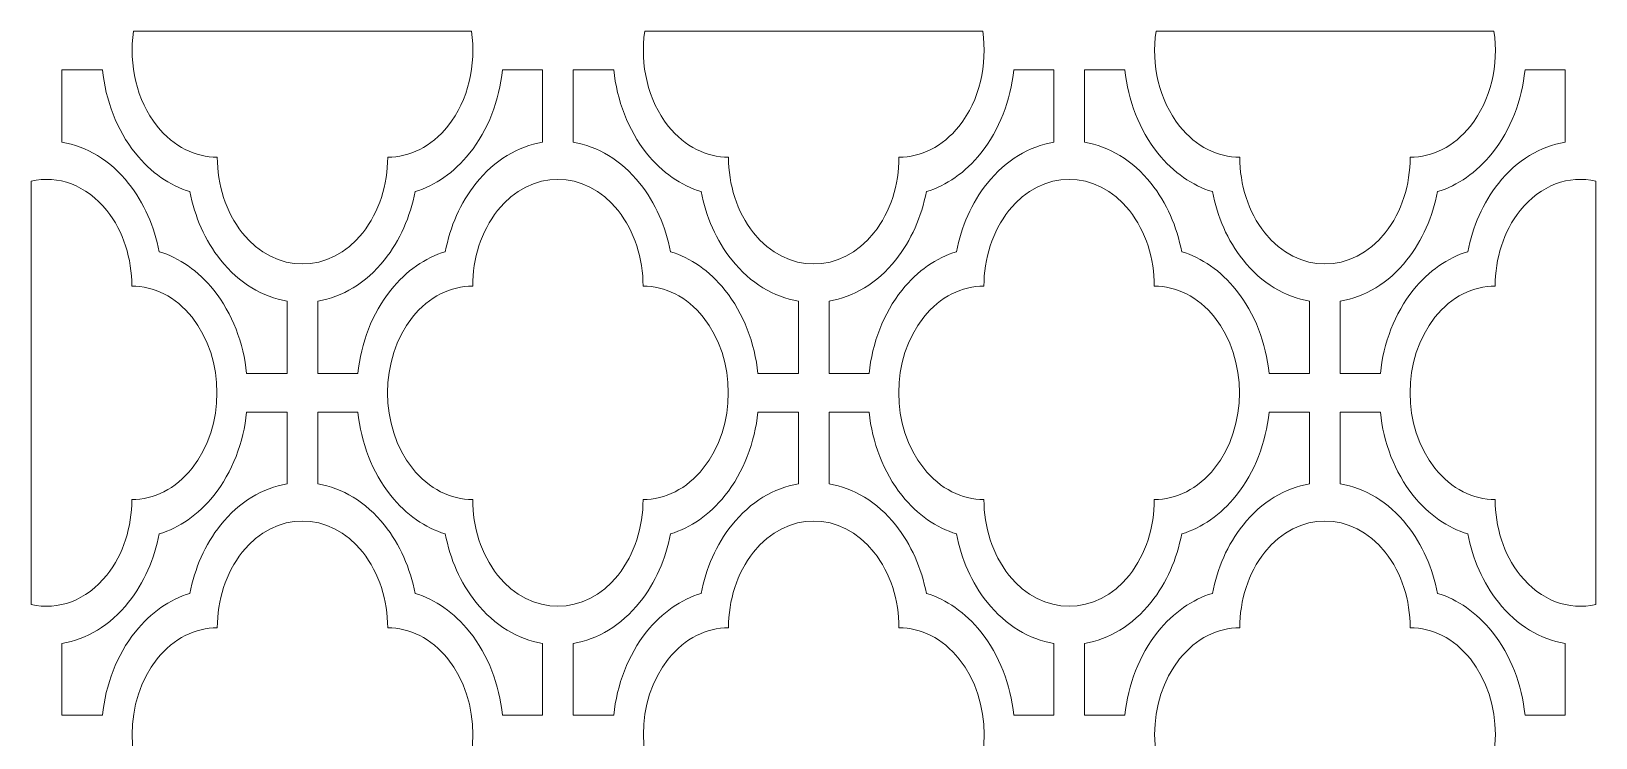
# Model space of a CAD drawing. Header units: centimetres. Extents: x -88 to 88, y -108 to 108.
# Drawn here: x 6.4 to 88.4, y 71.5 to 108.5 of the extents above; entities that cross this region are included whole.
import ezdxf

# ---------------------------------------------------------------- set-up
doc = ezdxf.new("R2010")
doc.units = ezdxf.units.CM
doc.header["$MEASUREMENT"] = 0
doc.layers.add('layer 1', color=7, linetype='Continuous')

msp = doc.modelspace()

# ---------------------------------------------------------------- linework, layer by layer
at = {"layer": 'layer 1', "color": 242, "lineweight": 9}
for points, knots in [([(11.77093, 108.49999), (11.77093, 108.49999), (29.48601, 108.49999), (29.48601, 108.49999), (29.48601, 108.49999), (29.73971, 106.75468), (29.3279, 104.8873), (28.25063, 103.53824), (28.25063, 103.53824), (27.37919, 102.44695), (26.23692, 101.90099), (25.09448, 101.90038), (25.09448, 101.90038), (25.09398, 100.46972), (24.65802, 99.03925), (23.78657, 97.94796), (23.78657, 97.94796), (22.04269, 95.76411), (19.21424, 95.76412), (17.47037, 97.94796), (17.47037, 97.94796), (16.59893, 99.03925), (16.16295, 100.4697), (16.16246, 101.90038), (16.16246, 101.90038), (15.02002, 101.90099), (13.87774, 102.44695), (13.0063, 103.53824), (13.0063, 103.53824), (11.92903, 104.8873), (11.51724, 106.75468), (11.77093, 108.49999)], [0, 0, 0, 0, 0.11111111, 0.11111111, 0.11111111, 0.11111111, 0.22222222, 0.22222222, 0.22222222, 0.22222222, 0.33333333, 0.33333333, 0.33333333, 0.33333333, 0.44444444, 0.44444444, 0.44444444, 0.44444444, 0.55555556, 0.55555556, 0.55555556, 0.55555556, 0.66666667, 0.66666667, 0.66666667, 0.66666667, 0.77777778, 0.77777778, 0.77777778, 0.77777778, 1, 1, 1, 1]), ([(38.56829, 108.49999), (38.56829, 108.49999), (56.28344, 108.49999), (56.28344, 108.49999), (56.28344, 108.49999), (56.53705, 106.75476), (56.12525, 104.88751), (55.04803, 103.53852), (55.04803, 103.53852), (54.17665, 102.4473), (53.03446, 101.90134), (51.8921, 101.90066), (51.8921, 101.90066), (51.89161, 100.46992), (51.45561, 99.03938), (50.58412, 97.94802), (50.58412, 97.94802), (48.84016, 95.76407), (46.01157, 95.7641), (44.2676, 97.94803), (44.2676, 97.94803), (43.39612, 99.03938), (42.96012, 100.4699), (42.95964, 101.90064), (42.95964, 101.90064), (41.81728, 101.90132), (40.67508, 102.4473), (39.8037, 103.53852), (39.8037, 103.53852), (38.72648, 104.88751), (38.31468, 106.75476), (38.56829, 108.49999)], [0, 0, 0, 0, 0.11111111, 0.11111111, 0.11111111, 0.11111111, 0.22222222, 0.22222222, 0.22222222, 0.22222222, 0.33333333, 0.33333333, 0.33333333, 0.33333333, 0.44444444, 0.44444444, 0.44444444, 0.44444444, 0.55555556, 0.55555556, 0.55555556, 0.55555556, 0.66666667, 0.66666667, 0.66666667, 0.66666667, 0.77777778, 0.77777778, 0.77777778, 0.77777778, 1, 1, 1, 1]), ([(83.08081, 108.49999), (83.08081, 108.49999), (65.36573, 108.49999), (65.36573, 108.49999), (65.36573, 108.49999), (65.11204, 106.75468), (65.52383, 104.8873), (66.6011, 103.53824), (66.6011, 103.53824), (67.47253, 102.44695), (68.61482, 101.90099), (69.75725, 101.90038), (69.75725, 101.90038), (69.75774, 100.4697), (70.19373, 99.03925), (71.06516, 97.94796), (71.06516, 97.94796), (72.80904, 95.76412), (75.63748, 95.76411), (77.38137, 97.94796), (77.38137, 97.94796), (78.25281, 99.03925), (78.68878, 100.46972), (78.68927, 101.90038), (78.68927, 101.90038), (79.83172, 101.90099), (80.97399, 102.44695), (81.84542, 103.53824), (81.84542, 103.53824), (82.9227, 104.8873), (83.3345, 106.75468), (83.08081, 108.49999)], [0, 0, 0, 0, 0.11111111, 0.11111111, 0.11111111, 0.11111111, 0.22222222, 0.22222222, 0.22222222, 0.22222222, 0.33333333, 0.33333333, 0.33333333, 0.33333333, 0.44444444, 0.44444444, 0.44444444, 0.44444444, 0.55555556, 0.55555556, 0.55555556, 0.55555556, 0.66666667, 0.66666667, 0.66666667, 0.66666667, 0.77777778, 0.77777778, 0.77777778, 0.77777778, 1, 1, 1, 1]), ([(19.82454, 90.56878), (19.82454, 90.56878), (17.70229, 90.56872), (17.70229, 90.56872), (17.70229, 90.56872), (17.53279, 92.16781), (16.95753, 93.7123), (15.97655, 94.94077), (15.97655, 94.94077), (15.15917, 95.96437), (14.16658, 96.63523), (13.11953, 96.95332), (13.11953, 96.95332), (12.86554, 98.26448), (12.32987, 99.50748), (11.51249, 100.53107), (11.51249, 100.53107), (10.5315, 101.75955), (9.29814, 102.47994), (8.02117, 102.6922), (8.02117, 102.6922), (8.02117, 102.6922), (8.02118, 106.48652), (8.02118, 106.48652), (8.02118, 106.48652), (8.02118, 106.48652), (10.1434, 106.48655), (10.1434, 106.48655), (10.1434, 106.48655), (10.31287, 104.88736), (10.88814, 103.34278), (11.86917, 102.11424), (11.86917, 102.11424), (12.68655, 101.09065), (13.67914, 100.41983), (14.72616, 100.10175), (14.72616, 100.10175), (14.98015, 98.79055), (15.51585, 97.54754), (16.33324, 96.52394), (16.33324, 96.52394), (17.31423, 95.29546), (18.5476, 94.57509), (19.82454, 94.36283), (19.82454, 94.36283), (19.82454, 94.36283), (19.82454, 90.56878), (19.82454, 90.56878)], [0, 0, 0, 0, 0.07692308, 0.07692308, 0.07692308, 0.07692308, 0.15384615, 0.15384615, 0.15384615, 0.15384615, 0.23076923, 0.23076923, 0.23076923, 0.23076923, 0.30769231, 0.30769231, 0.30769231, 0.30769231, 0.38461538, 0.38461538, 0.38461538, 0.38461538, 0.46153846, 0.46153846, 0.46153846, 0.46153846, 0.53846154, 0.53846154, 0.53846154, 0.53846154, 0.61538462, 0.61538462, 0.61538462, 0.61538462, 0.69230769, 0.69230769, 0.69230769, 0.69230769, 0.76923077, 0.76923077, 0.76923077, 0.76923077, 0.84615385, 0.84615385, 0.84615385, 0.84615385, 1, 1, 1, 1]), ([(21.43239, 90.56878), (21.43239, 90.56878), (23.52961, 90.56877), (23.52961, 90.56877), (23.52961, 90.56877), (23.69909, 92.16794), (24.27435, 93.71253), (25.25537, 94.94105), (25.25537, 94.94105), (26.07275, 95.96464), (27.06534, 96.63547), (28.11237, 96.95354), (28.11237, 96.95354), (28.36637, 98.26472), (28.90206, 99.50776), (29.71943, 100.53134), (29.71943, 100.53134), (30.70042, 101.75983), (31.93377, 102.48023), (33.21074, 102.69248), (33.21074, 102.69248), (33.21074, 102.69248), (33.21285, 106.48651), (33.21285, 106.48651), (33.21285, 106.48651), (33.21285, 106.48651), (31.11351, 106.48651), (31.11351, 106.48651), (31.11351, 106.48651), (30.94403, 104.88733), (30.36877, 103.34274), (29.38776, 102.11423), (29.38776, 102.11423), (28.57037, 101.09064), (27.57778, 100.41981), (26.53075, 100.10174), (26.53075, 100.10174), (26.27676, 98.79055), (25.74106, 97.54752), (24.9237, 96.52394), (24.9237, 96.52394), (23.94271, 95.29545), (22.70935, 94.57504), (21.43239, 94.3628), (21.43239, 94.3628), (21.43239, 94.3628), (21.43239, 90.56878), (21.43239, 90.56878)], [0, 0, 0, 0, 0.07692308, 0.07692308, 0.07692308, 0.07692308, 0.15384615, 0.15384615, 0.15384615, 0.15384615, 0.23076923, 0.23076923, 0.23076923, 0.23076923, 0.30769231, 0.30769231, 0.30769231, 0.30769231, 0.38461538, 0.38461538, 0.38461538, 0.38461538, 0.46153846, 0.46153846, 0.46153846, 0.46153846, 0.53846154, 0.53846154, 0.53846154, 0.53846154, 0.61538462, 0.61538462, 0.61538462, 0.61538462, 0.69230769, 0.69230769, 0.69230769, 0.69230769, 0.76923077, 0.76923077, 0.76923077, 0.76923077, 0.84615385, 0.84615385, 0.84615385, 0.84615385, 1, 1, 1, 1]), ([(46.62194, 90.56878), (46.62194, 90.56878), (44.49972, 90.56872), (44.49972, 90.56872), (44.49972, 90.56872), (44.33025, 92.16791), (43.75499, 93.7125), (42.77395, 94.94104), (42.77395, 94.94104), (41.95658, 95.96463), (40.96398, 96.63544), (39.91696, 96.95353), (39.91696, 96.95353), (39.66297, 98.26472), (39.12727, 99.50774), (38.30989, 100.53134), (38.30989, 100.53134), (37.3289, 101.75982), (36.09552, 102.48019), (34.81858, 102.69244), (34.81858, 102.69244), (34.81858, 102.69244), (34.81857, 106.48653), (34.81857, 106.48653), (34.81857, 106.48653), (34.81857, 106.48653), (36.94084, 106.48655), (36.94084, 106.48655), (36.94084, 106.48655), (37.11034, 104.88747), (37.68559, 103.34298), (38.66657, 102.1145), (38.66657, 102.1145), (39.48395, 101.0909), (40.47655, 100.42005), (41.52359, 100.10196), (41.52359, 100.10196), (41.77759, 98.7908), (42.31326, 97.5478), (43.13063, 96.52421), (43.13063, 96.52421), (44.11162, 95.29573), (45.34498, 94.57533), (46.62195, 94.36308), (46.62195, 94.36308), (46.62195, 94.36308), (46.62194, 91.57957), (46.62194, 91.57957), (46.62194, 91.57957), (46.62194, 91.57957), (46.62194, 90.56878), (46.62194, 90.56878)], [0, 0, 0, 0, 0.07142857, 0.07142857, 0.07142857, 0.07142857, 0.14285714, 0.14285714, 0.14285714, 0.14285714, 0.21428571, 0.21428571, 0.21428571, 0.21428571, 0.28571429, 0.28571429, 0.28571429, 0.28571429, 0.35714286, 0.35714286, 0.35714286, 0.35714286, 0.42857143, 0.42857143, 0.42857143, 0.42857143, 0.5, 0.5, 0.5, 0.5, 0.57142857, 0.57142857, 0.57142857, 0.57142857, 0.64285714, 0.64285714, 0.64285714, 0.64285714, 0.71428571, 0.71428571, 0.71428571, 0.71428571, 0.78571429, 0.78571429, 0.78571429, 0.78571429, 0.85714286, 0.85714286, 0.85714286, 0.85714286, 1, 1, 1, 1]), ([(60.00814, 106.4865), (60.00814, 106.4865), (60.00813, 106.4865), (60.00813, 106.4865), (60.00813, 106.4865), (60.00813, 106.4865), (57.91093, 106.4865), (57.91093, 106.4865), (57.91093, 106.4865), (57.74141, 104.88742), (57.16612, 103.34295), (56.18516, 102.1145), (56.18516, 102.1145), (55.36779, 101.09093), (54.3752, 100.42005), (53.32817, 100.10197), (53.32817, 100.10197), (53.07417, 98.7908), (52.53846, 97.54779), (51.72109, 96.52421), (51.72109, 96.52421), (50.74009, 95.2957), (49.50672, 94.57531), (48.22974, 94.36307), (48.22974, 94.36307), (48.22974, 94.36307), (48.22978, 91.59986), (48.22978, 91.59986), (48.22978, 91.59986), (48.22978, 91.59986), (48.22978, 91.59044), (48.22978, 91.59044), (48.22978, 91.59044), (48.22978, 91.59044), (48.22979, 90.56878), (48.22979, 90.56878), (48.22979, 90.56878), (48.22979, 90.56878), (50.32699, 90.56878), (50.32699, 90.56878), (50.32699, 90.56878), (50.49651, 92.16786), (51.0718, 93.71232), (52.05276, 94.94077), (52.05276, 94.94077), (52.87013, 95.96435), (53.86272, 96.63523), (54.90975, 96.95331), (54.90975, 96.95331), (55.16375, 98.26448), (55.69946, 99.50749), (56.51683, 100.53107), (56.51683, 100.53107), (57.49783, 101.75957), (58.7312, 102.47996), (60.00818, 102.69221), (60.00818, 102.69221), (60.00818, 102.69221), (60.00814, 105.46338), (60.00814, 105.46338), (60.00814, 105.46338), (60.00814, 105.46338), (60.00814, 106.47523), (60.00814, 106.47523), (60.00814, 106.47523), (60.00814, 106.47523), (60.00814, 106.4865), (60.00814, 106.4865), (60.00814, 106.4865), (60.00814, 106.4865), (60.00813, 106.4865), (60.00813, 106.4865)], [0, 0, 0, 0, 0.05263158, 0.05263158, 0.05263158, 0.05263158, 0.10526316, 0.10526316, 0.10526316, 0.10526316, 0.15789474, 0.15789474, 0.15789474, 0.15789474, 0.21052632, 0.21052632, 0.21052632, 0.21052632, 0.26315789, 0.26315789, 0.26315789, 0.26315789, 0.31578947, 0.31578947, 0.31578947, 0.31578947, 0.36842105, 0.36842105, 0.36842105, 0.36842105, 0.42105263, 0.42105263, 0.42105263, 0.42105263, 0.47368421, 0.47368421, 0.47368421, 0.47368421, 0.52631579, 0.52631579, 0.52631579, 0.52631579, 0.57894737, 0.57894737, 0.57894737, 0.57894737, 0.63157895, 0.63157895, 0.63157895, 0.63157895, 0.68421053, 0.68421053, 0.68421053, 0.68421053, 0.73684211, 0.73684211, 0.73684211, 0.73684211, 0.78947368, 0.78947368, 0.78947368, 0.78947368, 0.84210526, 0.84210526, 0.84210526, 0.84210526, 0.89473684, 0.89473684, 0.89473684, 0.89473684, 1, 1, 1, 1]), ([(73.41934, 90.56877), (73.41934, 90.56877), (71.29708, 90.56872), (71.29708, 90.56872), (71.29708, 90.56872), (71.12758, 92.16781), (70.55233, 93.7123), (69.57135, 94.94077), (69.57135, 94.94077), (68.75397, 95.96437), (67.76137, 96.63523), (66.71433, 96.95332), (66.71433, 96.95332), (66.46033, 98.26448), (65.92466, 99.50748), (65.10729, 100.53107), (65.10729, 100.53107), (64.1263, 101.75955), (62.89294, 102.47994), (61.61597, 102.6922), (61.61597, 102.6922), (61.61597, 102.6922), (61.61598, 105.50591), (61.61598, 105.50591), (61.61598, 105.50591), (61.61598, 105.50591), (61.61598, 106.48652), (61.61598, 106.48652), (61.61598, 106.48652), (61.61598, 106.48652), (63.7382, 106.48655), (63.7382, 106.48655), (63.7382, 106.48655), (63.90767, 104.88736), (64.48293, 103.34278), (65.46397, 102.11424), (65.46397, 102.11424), (66.28134, 101.09065), (67.27394, 100.41983), (68.32096, 100.10175), (68.32096, 100.10175), (68.57495, 98.79055), (69.11065, 97.54754), (69.92803, 96.52394), (69.92803, 96.52394), (70.90902, 95.29546), (72.1424, 94.57509), (73.41934, 94.36283), (73.41934, 94.36283), (73.41934, 94.36283), (73.41934, 91.57033), (73.41934, 91.57033), (73.41934, 91.57033), (73.41934, 91.57033), (73.41934, 90.56877), (73.41934, 90.56877)], [0, 0, 0, 0, 0.06666667, 0.06666667, 0.06666667, 0.06666667, 0.13333333, 0.13333333, 0.13333333, 0.13333333, 0.2, 0.2, 0.2, 0.2, 0.26666667, 0.26666667, 0.26666667, 0.26666667, 0.33333333, 0.33333333, 0.33333333, 0.33333333, 0.4, 0.4, 0.4, 0.4, 0.46666667, 0.46666667, 0.46666667, 0.46666667, 0.53333333, 0.53333333, 0.53333333, 0.53333333, 0.6, 0.6, 0.6, 0.6, 0.66666667, 0.66666667, 0.66666667, 0.66666667, 0.73333333, 0.73333333, 0.73333333, 0.73333333, 0.8, 0.8, 0.8, 0.8, 0.86666667, 0.86666667, 0.86666667, 0.86666667, 1, 1, 1, 1]), ([(75.02718, 90.56877), (75.02718, 90.56877), (77.12441, 90.56877), (77.12441, 90.56877), (77.12441, 90.56877), (77.29389, 92.16794), (77.86915, 93.71253), (78.85016, 94.94105), (78.85016, 94.94105), (79.66755, 95.96464), (80.66014, 96.63547), (81.70717, 96.95354), (81.70717, 96.95354), (81.96116, 98.26472), (82.49686, 99.50776), (83.31422, 100.53134), (83.31422, 100.53134), (84.29521, 101.75983), (85.52857, 102.48023), (86.80553, 102.69248), (86.80553, 102.69248), (86.80553, 102.69248), (86.80553, 105.45363), (86.80553, 105.45363), (86.80553, 105.45363), (86.80553, 105.45363), (86.80552, 106.48651), (86.80552, 106.48651), (86.80552, 106.48651), (86.80552, 106.48651), (84.70831, 106.48651), (84.70831, 106.48651), (84.70831, 106.48651), (84.53883, 104.88733), (83.96357, 103.34274), (82.98255, 102.11423), (82.98255, 102.11423), (82.16517, 101.09064), (81.17258, 100.41981), (80.12555, 100.10174), (80.12555, 100.10174), (79.87155, 98.79055), (79.33586, 97.54752), (78.51849, 96.52394), (78.51849, 96.52394), (77.5375, 95.29545), (76.30415, 94.57504), (75.02718, 94.3628), (75.02718, 94.3628), (75.02718, 94.3628), (75.02718, 91.58071), (75.02718, 91.58071), (75.02718, 91.58071), (75.02718, 91.58071), (75.02718, 90.56877), (75.02718, 90.56877)], [0, 0, 0, 0, 0.06666667, 0.06666667, 0.06666667, 0.06666667, 0.13333333, 0.13333333, 0.13333333, 0.13333333, 0.2, 0.2, 0.2, 0.2, 0.26666667, 0.26666667, 0.26666667, 0.26666667, 0.33333333, 0.33333333, 0.33333333, 0.33333333, 0.4, 0.4, 0.4, 0.4, 0.46666667, 0.46666667, 0.46666667, 0.46666667, 0.53333333, 0.53333333, 0.53333333, 0.53333333, 0.6, 0.6, 0.6, 0.6, 0.66666667, 0.66666667, 0.66666667, 0.66666667, 0.73333333, 0.73333333, 0.73333333, 0.73333333, 0.8, 0.8, 0.8, 0.8, 0.86666667, 0.86666667, 0.86666667, 0.86666667, 1, 1, 1, 1]), ([(6.41334, 78.46969), (6.41334, 78.46969), (6.41334, 100.6544), (6.41334, 100.6544), (6.41334, 100.6544), (7.80705, 100.97204), (9.29823, 100.45631), (10.37552, 99.10724), (10.37552, 99.10724), (11.247, 98.0159), (11.683, 96.58537), (11.68349, 95.15464), (11.68349, 95.15464), (12.82585, 95.15395), (13.96804, 94.60798), (14.83942, 93.51676), (14.83942, 93.51676), (16.58331, 91.33292), (16.58331, 87.79089), (14.83942, 85.60704), (14.83942, 85.60704), (13.96799, 84.51575), (12.82572, 83.96978), (11.68327, 83.96918), (11.68327, 83.96918), (11.68278, 82.53852), (11.24681, 81.10805), (10.37537, 80.01675), (10.37537, 80.01675), (9.29812, 78.66773), (7.80701, 78.15205), (6.41334, 78.46969)], [0, 0, 0, 0, 0.11111111, 0.11111111, 0.11111111, 0.11111111, 0.22222222, 0.22222222, 0.22222222, 0.22222222, 0.33333333, 0.33333333, 0.33333333, 0.33333333, 0.44444444, 0.44444444, 0.44444444, 0.44444444, 0.55555556, 0.55555556, 0.55555556, 0.55555556, 0.66666667, 0.66666667, 0.66666667, 0.66666667, 0.77777778, 0.77777778, 0.77777778, 0.77777778, 1, 1, 1, 1]), ([(29.54865, 95.15489), (29.54914, 96.58555), (29.98511, 98.01602), (30.85655, 99.10732), (30.85655, 99.10732), (32.60044, 101.29117), (35.42888, 101.29116), (37.17276, 99.10732), (37.17276, 99.10732), (38.04419, 98.01602), (38.48018, 96.58558), (38.48067, 95.15489), (38.48067, 95.15489), (39.6231, 95.15429), (40.76539, 94.60832), (41.63682, 93.51704), (41.63682, 93.51704), (43.3807, 91.33319), (43.3807, 87.79115), (41.63682, 85.60732), (41.63682, 85.60732), (40.76544, 84.5161), (39.62326, 83.97014), (38.48089, 83.96946), (38.48089, 83.96946), (38.48041, 82.53872), (38.04441, 81.10817), (37.17292, 80.01682), (37.17292, 80.01682), (35.42895, 77.83287), (32.60036, 77.83289), (30.8564, 80.01683), (30.8564, 80.01683), (29.98492, 81.10817), (29.54892, 82.5387), (29.54843, 83.96944), (29.54843, 83.96944), (28.40607, 83.97012), (27.26388, 84.5161), (26.3925, 85.60732), (26.3925, 85.60732), (24.64861, 87.79115), (24.64861, 91.33319), (26.3925, 93.51704), (26.3925, 93.51704), (27.26393, 94.60832), (28.4062, 95.15429), (29.54865, 95.15489)], [0, 0, 0, 0, 0.07692308, 0.07692308, 0.07692308, 0.07692308, 0.15384615, 0.15384615, 0.15384615, 0.15384615, 0.23076923, 0.23076923, 0.23076923, 0.23076923, 0.30769231, 0.30769231, 0.30769231, 0.30769231, 0.38461538, 0.38461538, 0.38461538, 0.38461538, 0.46153846, 0.46153846, 0.46153846, 0.46153846, 0.53846154, 0.53846154, 0.53846154, 0.53846154, 0.61538462, 0.61538462, 0.61538462, 0.61538462, 0.69230769, 0.69230769, 0.69230769, 0.69230769, 0.76923077, 0.76923077, 0.76923077, 0.76923077, 0.84615385, 0.84615385, 0.84615385, 0.84615385, 1, 1, 1, 1]), ([(65.27807, 83.96918), (65.27758, 82.53852), (64.84161, 81.10805), (63.97017, 80.01675), (63.97017, 80.01675), (62.22628, 77.83291), (59.39783, 77.83292), (57.65396, 80.01675), (57.65396, 80.01675), (56.78252, 81.10805), (56.34654, 82.5385), (56.34605, 83.96918), (56.34605, 83.96918), (55.20361, 83.96978), (54.06133, 84.51575), (53.18989, 85.60704), (53.18989, 85.60704), (51.44602, 87.79089), (51.44602, 91.33292), (53.18989, 93.51676), (53.18989, 93.51676), (54.06127, 94.60798), (55.20346, 95.15393), (56.34582, 95.15461), (56.34582, 95.15461), (56.34631, 96.58535), (56.78231, 98.0159), (57.6538, 99.10725), (57.6538, 99.10725), (59.39776, 101.2912), (62.22635, 101.29118), (63.97032, 99.10724), (63.97032, 99.10724), (64.8418, 98.0159), (65.2778, 96.58537), (65.27828, 95.15464), (65.27828, 95.15464), (66.42064, 95.15395), (67.56284, 94.60798), (68.43422, 93.51676), (68.43422, 93.51676), (70.1781, 91.33292), (70.1781, 87.79089), (68.43422, 85.60704), (68.43422, 85.60704), (67.56279, 84.51575), (66.42051, 83.96978), (65.27807, 83.96918)], [0, 0, 0, 0, 0.07692308, 0.07692308, 0.07692308, 0.07692308, 0.15384615, 0.15384615, 0.15384615, 0.15384615, 0.23076923, 0.23076923, 0.23076923, 0.23076923, 0.30769231, 0.30769231, 0.30769231, 0.30769231, 0.38461538, 0.38461538, 0.38461538, 0.38461538, 0.46153846, 0.46153846, 0.46153846, 0.46153846, 0.53846154, 0.53846154, 0.53846154, 0.53846154, 0.61538462, 0.61538462, 0.61538462, 0.61538462, 0.69230769, 0.69230769, 0.69230769, 0.69230769, 0.76923077, 0.76923077, 0.76923077, 0.76923077, 0.84615385, 0.84615385, 0.84615385, 0.84615385, 1, 1, 1, 1]), ([(88.41334, 78.46967), (88.41334, 78.46967), (88.41334, 100.6544), (88.41334, 100.6544), (88.41334, 100.6544), (87.01969, 100.97203), (85.52858, 100.45633), (84.45135, 99.10732), (84.45135, 99.10732), (83.5799, 98.01602), (83.14394, 96.58555), (83.14344, 95.15489), (83.14344, 95.15489), (82.001, 95.15429), (80.85873, 94.60832), (79.98729, 93.51704), (79.98729, 93.51704), (78.24341, 91.33319), (78.24341, 87.79115), (79.98729, 85.60732), (79.98729, 85.60732), (80.85867, 84.5161), (82.00087, 83.97012), (83.14323, 83.96944), (83.14323, 83.96944), (83.14371, 82.5387), (83.57972, 81.10817), (84.45119, 80.01683), (84.45119, 80.01683), (85.52847, 78.66777), (87.01962, 78.15205), (88.41334, 78.46967)], [0, 0, 0, 0, 0.11111111, 0.11111111, 0.11111111, 0.11111111, 0.22222222, 0.22222222, 0.22222222, 0.22222222, 0.33333333, 0.33333333, 0.33333333, 0.33333333, 0.44444444, 0.44444444, 0.44444444, 0.44444444, 0.55555556, 0.55555556, 0.55555556, 0.55555556, 0.66666667, 0.66666667, 0.66666667, 0.66666667, 0.77777778, 0.77777778, 0.77777778, 0.77777778, 1, 1, 1, 1]), ([(8.02118, 72.66889), (8.02118, 72.66889), (10.14342, 72.66889), (10.14342, 72.66889), (10.14342, 72.66889), (10.3129, 74.26806), (10.88816, 75.81265), (11.86917, 77.04117), (11.86917, 77.04117), (12.68656, 78.06476), (13.67915, 78.73558), (14.72618, 79.05366), (14.72618, 79.05366), (14.98017, 80.36484), (15.51587, 81.60788), (16.33324, 82.63145), (16.33324, 82.63145), (17.31423, 83.85995), (18.54758, 84.58035), (19.82454, 84.79259), (19.82454, 84.79259), (19.82454, 84.79259), (19.82454, 87.55374), (19.82454, 87.55374), (19.82454, 87.55374), (19.82454, 87.55374), (19.82454, 88.54338), (19.82454, 88.54338), (19.82454, 88.54338), (19.82454, 88.54338), (19.82454, 88.55531), (19.82454, 88.55531), (19.82454, 88.55531), (19.82454, 88.55531), (17.70231, 88.55531), (17.70231, 88.55531), (17.70231, 88.55531), (17.53283, 86.95613), (16.95757, 85.41154), (15.97655, 84.18302), (15.97655, 84.18302), (15.15917, 83.15943), (14.16658, 82.48861), (13.11955, 82.17053), (13.11955, 82.17053), (12.86555, 80.85935), (12.32986, 79.61632), (11.51249, 78.59274), (11.51249, 78.59274), (10.5315, 77.36424), (9.29815, 76.64384), (8.02118, 76.4316), (8.02118, 76.4316), (8.02118, 76.4316), (8.02118, 73.65658), (8.02118, 73.65658), (8.02118, 73.65658), (8.02118, 73.65658), (8.02118, 73.64949), (8.02118, 73.64949), (8.02118, 73.64949), (8.02118, 73.64949), (8.02118, 72.66889), (8.02118, 72.66889)], [0, 0, 0, 0, 0.05882353, 0.05882353, 0.05882353, 0.05882353, 0.11764706, 0.11764706, 0.11764706, 0.11764706, 0.17647059, 0.17647059, 0.17647059, 0.17647059, 0.23529412, 0.23529412, 0.23529412, 0.23529412, 0.29411765, 0.29411765, 0.29411765, 0.29411765, 0.35294118, 0.35294118, 0.35294118, 0.35294118, 0.41176471, 0.41176471, 0.41176471, 0.41176471, 0.47058824, 0.47058824, 0.47058824, 0.47058824, 0.52941176, 0.52941176, 0.52941176, 0.52941176, 0.58823529, 0.58823529, 0.58823529, 0.58823529, 0.64705882, 0.64705882, 0.64705882, 0.64705882, 0.70588235, 0.70588235, 0.70588235, 0.70588235, 0.76470588, 0.76470588, 0.76470588, 0.76470588, 0.82352941, 0.82352941, 0.82352941, 0.82352941, 0.88235294, 0.88235294, 0.88235294, 0.88235294, 1, 1, 1, 1]), ([(33.21074, 72.66889), (33.21074, 72.66889), (31.11353, 72.66884), (31.11353, 72.66884), (31.11353, 72.66884), (30.94406, 74.26803), (30.36879, 75.81262), (29.38776, 77.04116), (29.38776, 77.04116), (28.57038, 78.06475), (27.57779, 78.73556), (26.53077, 79.05365), (26.53077, 79.05365), (26.27678, 80.36484), (25.74108, 81.60785), (24.9237, 82.63145), (24.9237, 82.63145), (23.94271, 83.85994), (22.70933, 84.58031), (21.43239, 84.79256), (21.43239, 84.79256), (21.43239, 84.79256), (21.43239, 87.54336), (21.43239, 87.54336), (21.43239, 87.54336), (21.43239, 87.54336), (21.4324, 88.55533), (21.4324, 88.55533), (21.4324, 88.55533), (21.4324, 88.55533), (23.52963, 88.55535), (23.52963, 88.55535), (23.52963, 88.55535), (23.69913, 86.95626), (24.27439, 85.41177), (25.25537, 84.1833), (25.25537, 84.1833), (26.07275, 83.1597), (27.06534, 82.48884), (28.11239, 82.17076), (28.11239, 82.17076), (28.36638, 80.8596), (28.90205, 79.6166), (29.71943, 78.59301), (29.71943, 78.59301), (30.70042, 77.36452), (31.93378, 76.64413), (33.21075, 76.43188), (33.21075, 76.43188), (33.21075, 76.43188), (33.21074, 73.70923), (33.21074, 73.70923), (33.21074, 73.70923), (33.21074, 73.70923), (33.21074, 73.70175), (33.21074, 73.70175), (33.21074, 73.70175), (33.21074, 73.70175), (33.21074, 72.66889), (33.21074, 72.66889)], [0, 0, 0, 0, 0.0625, 0.0625, 0.0625, 0.0625, 0.125, 0.125, 0.125, 0.125, 0.1875, 0.1875, 0.1875, 0.1875, 0.25, 0.25, 0.25, 0.25, 0.3125, 0.3125, 0.3125, 0.3125, 0.375, 0.375, 0.375, 0.375, 0.4375, 0.4375, 0.4375, 0.4375, 0.5, 0.5, 0.5, 0.5, 0.5625, 0.5625, 0.5625, 0.5625, 0.625, 0.625, 0.625, 0.625, 0.6875, 0.6875, 0.6875, 0.6875, 0.75, 0.75, 0.75, 0.75, 0.8125, 0.8125, 0.8125, 0.8125, 0.875, 0.875, 0.875, 0.875, 1, 1, 1, 1]), ([(46.62195, 88.55529), (46.62195, 88.55529), (46.62194, 88.55529), (46.62194, 88.55529), (46.62194, 88.55529), (46.62194, 88.55529), (44.49972, 88.55529), (44.49972, 88.55529), (44.49972, 88.55529), (44.33021, 86.95622), (43.75491, 85.41175), (42.77395, 84.1833), (42.77395, 84.1833), (41.95659, 83.15973), (40.96399, 82.48884), (39.91696, 82.17077), (39.91696, 82.17077), (39.66296, 80.8596), (39.12725, 79.61658), (38.30989, 78.59301), (38.30989, 78.59301), (37.32888, 77.3645), (36.09551, 76.64411), (34.81854, 76.43187), (34.81854, 76.43187), (34.81854, 76.43187), (34.81858, 72.6689), (34.81858, 72.6689), (34.81858, 72.6689), (34.81858, 72.6689), (36.9408, 72.6689), (36.9408, 72.6689), (36.9408, 72.6689), (37.11031, 74.26797), (37.68561, 75.81244), (38.66657, 77.04089), (38.66657, 77.04089), (39.48394, 78.06447), (40.47653, 78.73535), (41.52356, 79.05342), (41.52356, 79.05342), (41.77756, 80.36459), (42.31327, 81.60761), (43.13063, 82.63119), (43.13063, 82.63119), (44.11164, 83.85969), (45.34501, 84.58008), (46.62199, 84.79233), (46.62199, 84.79233), (46.62199, 84.79233), (46.62195, 87.56352), (46.62195, 87.56352), (46.62195, 87.56352), (46.62195, 87.56352), (46.62195, 88.55529), (46.62195, 88.55529), (46.62195, 88.55529), (46.62195, 88.55529), (46.62194, 88.55529), (46.62194, 88.55529)], [0, 0, 0, 0, 0.0625, 0.0625, 0.0625, 0.0625, 0.125, 0.125, 0.125, 0.125, 0.1875, 0.1875, 0.1875, 0.1875, 0.25, 0.25, 0.25, 0.25, 0.3125, 0.3125, 0.3125, 0.3125, 0.375, 0.375, 0.375, 0.375, 0.4375, 0.4375, 0.4375, 0.4375, 0.5, 0.5, 0.5, 0.5, 0.5625, 0.5625, 0.5625, 0.5625, 0.625, 0.625, 0.625, 0.625, 0.6875, 0.6875, 0.6875, 0.6875, 0.75, 0.75, 0.75, 0.75, 0.8125, 0.8125, 0.8125, 0.8125, 0.875, 0.875, 0.875, 0.875, 1, 1, 1, 1]), ([(60.00813, 72.66889), (60.00813, 72.66889), (57.91089, 72.66884), (57.91089, 72.66884), (57.91089, 72.66884), (57.74139, 74.26793), (57.16614, 75.81242), (56.18516, 77.04089), (56.18516, 77.04089), (55.36777, 78.06449), (54.37518, 78.73535), (53.32813, 79.05344), (53.32813, 79.05344), (53.07414, 80.36459), (52.53847, 81.6076), (51.72109, 82.63119), (51.72109, 82.63119), (50.7401, 83.85967), (49.50674, 84.58006), (48.22978, 84.79231), (48.22978, 84.79231), (48.22978, 84.79231), (48.22979, 87.54336), (48.22979, 87.54336), (48.22979, 87.54336), (48.22979, 87.54336), (48.22978, 88.55533), (48.22978, 88.55533), (48.22978, 88.55533), (48.22978, 88.55533), (50.32699, 88.55535), (50.32699, 88.55535), (50.32699, 88.55535), (50.49646, 86.95616), (51.07173, 85.41157), (52.05276, 84.18303), (52.05276, 84.18303), (52.87014, 83.15945), (53.86273, 82.48863), (54.90975, 82.17054), (54.90975, 82.17054), (55.16375, 80.85935), (55.69944, 79.61634), (56.51683, 78.59274), (56.51683, 78.59274), (57.49782, 77.36426), (58.73119, 76.64389), (60.00813, 76.43163), (60.00813, 76.43163), (60.00813, 76.43163), (60.00813, 73.70176), (60.00813, 73.70176), (60.00813, 73.70176), (60.00813, 73.70176), (60.00813, 72.66889), (60.00813, 72.66889)], [0, 0, 0, 0, 0.06666667, 0.06666667, 0.06666667, 0.06666667, 0.13333333, 0.13333333, 0.13333333, 0.13333333, 0.2, 0.2, 0.2, 0.2, 0.26666667, 0.26666667, 0.26666667, 0.26666667, 0.33333333, 0.33333333, 0.33333333, 0.33333333, 0.4, 0.4, 0.4, 0.4, 0.46666667, 0.46666667, 0.46666667, 0.46666667, 0.53333333, 0.53333333, 0.53333333, 0.53333333, 0.6, 0.6, 0.6, 0.6, 0.66666667, 0.66666667, 0.66666667, 0.66666667, 0.73333333, 0.73333333, 0.73333333, 0.73333333, 0.8, 0.8, 0.8, 0.8, 0.86666667, 0.86666667, 0.86666667, 0.86666667, 1, 1, 1, 1]), ([(61.61598, 72.6689), (61.61598, 72.6689), (63.73822, 72.66889), (63.73822, 72.66889), (63.73822, 72.66889), (63.90769, 74.26806), (64.48295, 75.81265), (65.46397, 77.04117), (65.46397, 77.04117), (66.28135, 78.06476), (67.27395, 78.73558), (68.32097, 79.05366), (68.32097, 79.05366), (68.57497, 80.36484), (69.11067, 81.60788), (69.92803, 82.63145), (69.92803, 82.63145), (70.90902, 83.85995), (72.14237, 84.58035), (73.41934, 84.79259), (73.41934, 84.79259), (73.41934, 84.79259), (73.41934, 88.55531), (73.41934, 88.55531), (73.41934, 88.55531), (73.41934, 88.55531), (71.2971, 88.55531), (71.2971, 88.55531), (71.2971, 88.55531), (71.12763, 86.95613), (70.55237, 85.41154), (69.57135, 84.18302), (69.57135, 84.18302), (68.75397, 83.15943), (67.76137, 82.48861), (66.71434, 82.17053), (66.71434, 82.17053), (66.46035, 80.85935), (65.92465, 79.61632), (65.10729, 78.59274), (65.10729, 78.59274), (64.1263, 77.36424), (62.89295, 76.64384), (61.61598, 76.4316), (61.61598, 76.4316), (61.61598, 76.4316), (61.61598, 73.64949), (61.61598, 73.64949), (61.61598, 73.64949), (61.61598, 73.64949), (61.61598, 72.6689), (61.61598, 72.6689)], [0, 0, 0, 0, 0.07142857, 0.07142857, 0.07142857, 0.07142857, 0.14285714, 0.14285714, 0.14285714, 0.14285714, 0.21428571, 0.21428571, 0.21428571, 0.21428571, 0.28571429, 0.28571429, 0.28571429, 0.28571429, 0.35714286, 0.35714286, 0.35714286, 0.35714286, 0.42857143, 0.42857143, 0.42857143, 0.42857143, 0.5, 0.5, 0.5, 0.5, 0.57142857, 0.57142857, 0.57142857, 0.57142857, 0.64285714, 0.64285714, 0.64285714, 0.64285714, 0.71428571, 0.71428571, 0.71428571, 0.71428571, 0.78571429, 0.78571429, 0.78571429, 0.78571429, 0.85714286, 0.85714286, 0.85714286, 0.85714286, 1, 1, 1, 1]), ([(86.80553, 72.66888), (86.80553, 72.66888), (84.70832, 72.66884), (84.70832, 72.66884), (84.70832, 72.66884), (84.53886, 74.26803), (83.96359, 75.81262), (82.98255, 77.04116), (82.98255, 77.04116), (82.16518, 78.06475), (81.17259, 78.73556), (80.12557, 79.05365), (80.12557, 79.05365), (79.87157, 80.36484), (79.33587, 81.60785), (78.51849, 82.63145), (78.51849, 82.63145), (77.5375, 83.85994), (76.30412, 84.58031), (75.02718, 84.79256), (75.02718, 84.79256), (75.02718, 84.79256), (75.02718, 88.55533), (75.02718, 88.55533), (75.02718, 88.55533), (75.02718, 88.55533), (77.12443, 88.55535), (77.12443, 88.55535), (77.12443, 88.55535), (77.29393, 86.95626), (77.86918, 85.41177), (78.85016, 84.1833), (78.85016, 84.1833), (79.66755, 83.1597), (80.66014, 82.48884), (81.70718, 82.17076), (81.70718, 82.17076), (81.96118, 80.8596), (82.49685, 79.6166), (83.31422, 78.59301), (83.31422, 78.59301), (84.29521, 77.36452), (85.52857, 76.64413), (86.80554, 76.43188), (86.80554, 76.43188), (86.80554, 76.43188), (86.80553, 73.70176), (86.80553, 73.70176), (86.80553, 73.70176), (86.80553, 73.70176), (86.80553, 73.70175), (86.80553, 73.70175), (86.80553, 73.70175), (86.80553, 73.70175), (86.80553, 72.66888), (86.80553, 72.66888)], [0, 0, 0, 0, 0.06666667, 0.06666667, 0.06666667, 0.06666667, 0.13333333, 0.13333333, 0.13333333, 0.13333333, 0.2, 0.2, 0.2, 0.2, 0.26666667, 0.26666667, 0.26666667, 0.26666667, 0.33333333, 0.33333333, 0.33333333, 0.33333333, 0.4, 0.4, 0.4, 0.4, 0.46666667, 0.46666667, 0.46666667, 0.46666667, 0.53333333, 0.53333333, 0.53333333, 0.53333333, 0.6, 0.6, 0.6, 0.6, 0.66666667, 0.66666667, 0.66666667, 0.66666667, 0.73333333, 0.73333333, 0.73333333, 0.73333333, 0.8, 0.8, 0.8, 0.8, 0.86666667, 0.86666667, 0.86666667, 0.86666667, 1, 1, 1, 1]), ([(16.16246, 77.25501), (16.16295, 78.68567), (16.59891, 80.11614), (17.47036, 81.20744), (17.47036, 81.20744), (19.21424, 83.39129), (22.04269, 83.39128), (23.78657, 81.20744), (23.78657, 81.20744), (24.658, 80.11614), (25.09398, 78.68569), (25.09448, 77.25501), (25.09448, 77.25501), (26.23691, 77.25441), (27.37919, 76.70844), (28.25063, 75.61715), (28.25063, 75.61715), (29.9945, 73.43331), (29.9945, 69.89127), (28.25063, 67.70744), (28.25063, 67.70744), (27.37925, 66.61622), (26.23706, 66.07026), (25.0947, 66.06958), (25.0947, 66.06958), (25.09422, 64.63884), (24.65821, 63.20829), (23.78673, 62.11694), (23.78673, 62.11694), (22.04276, 59.93299), (19.21417, 59.93301), (17.4702, 62.11695), (17.4702, 62.11695), (16.59873, 63.20829), (16.16272, 64.63882), (16.16224, 66.06956), (16.16224, 66.06956), (15.01988, 66.07024), (13.87768, 66.61622), (13.0063, 67.70744), (13.0063, 67.70744), (11.26242, 69.89127), (11.26242, 73.43331), (13.0063, 75.61715), (13.0063, 75.61715), (13.87774, 76.70844), (15.02001, 77.25441), (16.16246, 77.25501)], [0, 0, 0, 0, 0.07692308, 0.07692308, 0.07692308, 0.07692308, 0.15384615, 0.15384615, 0.15384615, 0.15384615, 0.23076923, 0.23076923, 0.23076923, 0.23076923, 0.30769231, 0.30769231, 0.30769231, 0.30769231, 0.38461538, 0.38461538, 0.38461538, 0.38461538, 0.46153846, 0.46153846, 0.46153846, 0.46153846, 0.53846154, 0.53846154, 0.53846154, 0.53846154, 0.61538462, 0.61538462, 0.61538462, 0.61538462, 0.69230769, 0.69230769, 0.69230769, 0.69230769, 0.76923077, 0.76923077, 0.76923077, 0.76923077, 0.84615385, 0.84615385, 0.84615385, 0.84615385, 1, 1, 1, 1]), ([(51.89187, 66.0693), (51.89138, 64.63864), (51.45541, 63.20817), (50.58397, 62.11687), (50.58397, 62.11687), (48.84009, 59.93302), (46.01164, 59.93304), (44.26776, 62.11687), (44.26776, 62.11687), (43.39633, 63.20817), (42.96034, 64.63862), (42.95985, 66.0693), (42.95985, 66.0693), (41.81742, 66.0699), (40.67513, 66.61587), (39.8037, 67.70716), (39.8037, 67.70716), (38.05982, 69.891), (38.05982, 73.43304), (39.8037, 75.61687), (39.8037, 75.61687), (40.67508, 76.70809), (41.81727, 77.25405), (42.95963, 77.25473), (42.95963, 77.25473), (42.96011, 78.68547), (43.39612, 80.11602), (44.2676, 81.20737), (44.2676, 81.20737), (46.01157, 83.39132), (48.84016, 83.3913), (50.58412, 81.20736), (50.58412, 81.20736), (51.4556, 80.11602), (51.8916, 78.68549), (51.89209, 77.25476), (51.89209, 77.25476), (53.03445, 77.25407), (54.17665, 76.70809), (55.04803, 75.61687), (55.04803, 75.61687), (56.79191, 73.43304), (56.79191, 69.891), (55.04803, 67.70716), (55.04803, 67.70716), (54.17659, 66.61587), (53.03432, 66.0699), (51.89187, 66.0693)], [0, 0, 0, 0, 0.07692308, 0.07692308, 0.07692308, 0.07692308, 0.15384615, 0.15384615, 0.15384615, 0.15384615, 0.23076923, 0.23076923, 0.23076923, 0.23076923, 0.30769231, 0.30769231, 0.30769231, 0.30769231, 0.38461538, 0.38461538, 0.38461538, 0.38461538, 0.46153846, 0.46153846, 0.46153846, 0.46153846, 0.53846154, 0.53846154, 0.53846154, 0.53846154, 0.61538462, 0.61538462, 0.61538462, 0.61538462, 0.69230769, 0.69230769, 0.69230769, 0.69230769, 0.76923077, 0.76923077, 0.76923077, 0.76923077, 0.84615385, 0.84615385, 0.84615385, 0.84615385, 1, 1, 1, 1]), ([(69.75725, 77.25501), (69.75774, 78.68567), (70.19371, 80.11614), (71.06515, 81.20744), (71.06515, 81.20744), (72.80904, 83.39129), (75.63748, 83.39128), (77.38136, 81.20744), (77.38136, 81.20744), (78.25279, 80.11614), (78.68878, 78.68569), (78.68927, 77.25501), (78.68927, 77.25501), (79.83171, 77.25441), (80.97399, 76.70844), (81.84542, 75.61715), (81.84542, 75.61715), (83.5893, 73.43331), (83.5893, 69.89127), (81.84542, 67.70744), (81.84542, 67.70744), (80.97404, 66.61622), (79.83186, 66.07026), (78.68949, 66.06958), (78.68949, 66.06958), (78.68901, 64.63884), (78.25301, 63.20829), (77.38152, 62.11694), (77.38152, 62.11694), (75.63756, 59.93299), (72.80897, 59.93301), (71.065, 62.11695), (71.065, 62.11695), (70.19352, 63.20829), (69.75752, 64.63882), (69.75704, 66.06956), (69.75704, 66.06956), (68.61467, 66.07024), (67.47248, 66.61622), (66.6011, 67.70744), (66.6011, 67.70744), (64.85721, 69.89127), (64.85721, 73.43331), (66.6011, 75.61715), (66.6011, 75.61715), (67.47253, 76.70844), (68.61481, 77.25441), (69.75725, 77.25501)], [0, 0, 0, 0, 0.07692308, 0.07692308, 0.07692308, 0.07692308, 0.15384615, 0.15384615, 0.15384615, 0.15384615, 0.23076923, 0.23076923, 0.23076923, 0.23076923, 0.30769231, 0.30769231, 0.30769231, 0.30769231, 0.38461538, 0.38461538, 0.38461538, 0.38461538, 0.46153846, 0.46153846, 0.46153846, 0.46153846, 0.53846154, 0.53846154, 0.53846154, 0.53846154, 0.61538462, 0.61538462, 0.61538462, 0.61538462, 0.69230769, 0.69230769, 0.69230769, 0.69230769, 0.76923077, 0.76923077, 0.76923077, 0.76923077, 0.84615385, 0.84615385, 0.84615385, 0.84615385, 1, 1, 1, 1])]:
    msp.add_open_spline(points, degree=3, knots=knots, dxfattribs=at)

doc.saveas('drawing.dxf')
